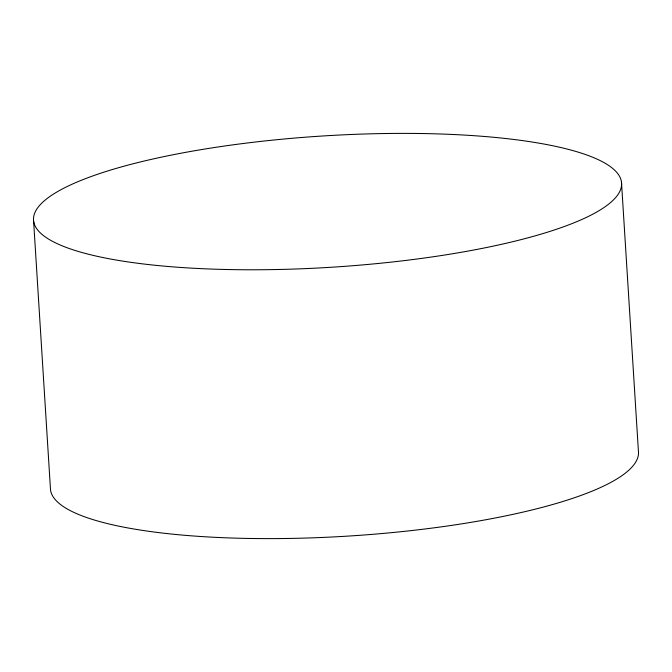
<?xml version="1.0" encoding="UTF-8"?>
<svg xmlns="http://www.w3.org/2000/svg" width="672" height="672" viewBox="0 0 672 672"><rect width="100%" height="100%" fill="white"/><g stroke="black" fill="none" stroke-linecap="round" stroke-linejoin="round"><path stroke-width="1.01" d="M621.482 182.162L638.4 450.996A294.613 65.772 -3.6 0 1 352.724 535.794A294.613 65.772 -3.6 0 1 50.518 489.838L33.6 221.004M125.538 261.542A294.613 65.772 -3.6 0 0 613.612 199.744A294.613 65.772 -3.6 0 0 243.474 143.464A294.613 65.772 -3.6 0 0 125.538 261.542"/></g></svg>
